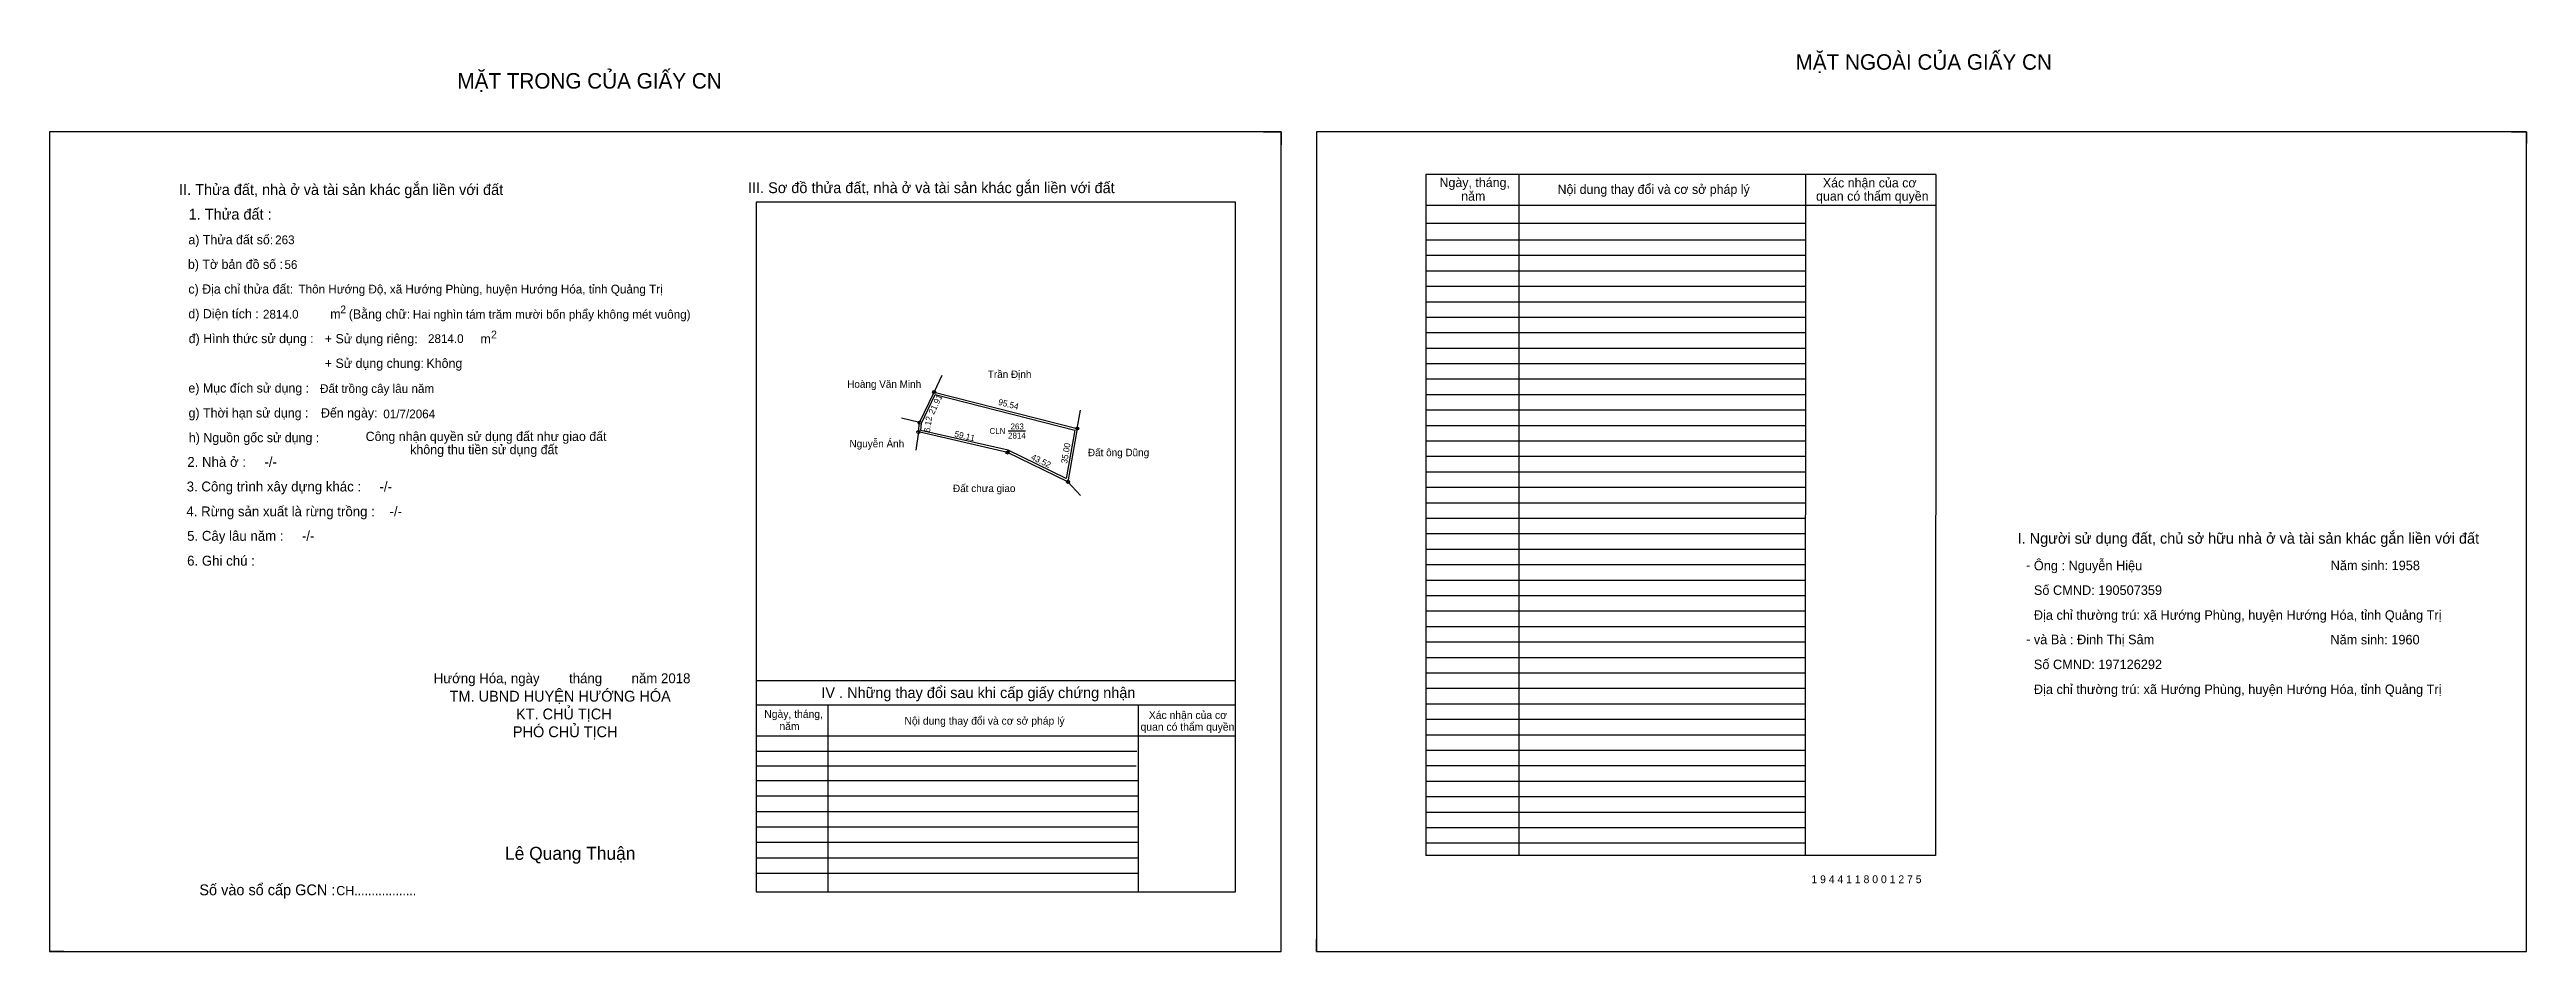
# Model space of a CAD drawing. Extents: x 532152 to 535658, y 1848080 to 1848663.
# Drawn here: x 534057 to 535658, y 1848080 to 1848663 of the extents above.
import ezdxf

# ---------------------------------------------------------------- set-up
doc = ezdxf.new("R2010")
doc.units = 0
for name, color, linetype in [('Default', 7, 'Continuous'), ('Level 10', 7, 'Continuous'), ('Level 11', 7, 'Continuous'), ('Level 13', 7, 'Continuous'), ('Level 27', 7, 'Continuous'), ('Level 49', 7, 'Continuous'), ('Level 55', 7, 'Continuous'), ('Level 6', 7, 'Continuous'), ('Level 60', 7, 'Continuous'), ('Level 7', 7, 'Continuous'), ('Level 8', 7, 'Continuous'), ('Level 9', 7, 'Continuous')]:
    doc.layers.add(name, color=color, linetype=linetype)

msp = doc.modelspace()

# ---------------------------------------------------------------- linework, layer by layer
at = {"layer": 'Level 10'}
for p, q in [((534842, 1848609.6), (534853.4, 1848609.6)), ((534853.4, 1848609.6), (534853.4, 1848601.2)), ((535648.8, 1848609.6), (535658.4, 1848609.6)), ((535658.4, 1848609.6), (535658.4, 1848602.2)), ((534629.1, 1848441.4), (534721.6, 1848417.8)), ((534057.2, 1848087.4), (534057.2, 1848079.6)), ((534066.4, 1848079.6), (534057.2, 1848079.6)), ((534876.2, 1848079.6), (534876.2, 1848087.4)), ((534876.2, 1848079.6), (534883.2, 1848079.6))]:
    msp.add_line(p, q, dxfattribs=at)
for points in [[(534057.2, 1848079.6), (534853.4, 1848079.6), (534853.4, 1848609.6), (534057.2, 1848609.6)], [(534876.2, 1848079.6), (535658.4, 1848079.6), (535658.4, 1848609.6), (534876.2, 1848609.6)], [(534629.1, 1848441.4), (534721.6, 1848417.8), (534715.6, 1848383.3), (534676.5, 1848402.3), (534618.9, 1848415.6), (534619.7, 1848421.6)], [(534629.8, 1848439.8), (534720, 1848416.8), (534714.5, 1848385.4), (534676.9, 1848403.7), (534620.4, 1848416.6), (534621, 1848421.2)]]:
    msp.add_lwpolyline(points, close=True, dxfattribs=at)
at = {"layer": 'Level 11'}
for centre in [(534629.1, 1848441.4), (534629.1, 1848441.4), (534618.9, 1848415.6), (534619.7, 1848421.6), (534721.6, 1848417.8), (534676.5, 1848402.3), (534715.6, 1848383.3)]:
    msp.add_circle(centre, 1, dxfattribs=at)
at = {"layer": 'Level 27'}
for p, q in [((534629.1, 1848441.4), (534634.2, 1848452.3)), ((534721.6, 1848417.8), (534723.7, 1848429.6)), ((534619.7, 1848421.6), (534608, 1848424.4)), ((534618.9, 1848415.6), (534617.2, 1848403.7)), ((534715.6, 1848383.3), (534723.7, 1848374.5))]:
    msp.add_line(p, q, dxfattribs=at)
at = {"layer": 'Level 7'}
for p, q in [((535192.2, 1848539.6), (534947, 1848539.6)), ((535192.2, 1848529.6), (534947, 1848529.6)), ((535192.2, 1848519.6), (534947, 1848519.6)), ((535192.2, 1848509.6), (534947, 1848509.6)), ((535192.2, 1848499.6), (534947, 1848499.6)), ((535192.2, 1848489.6), (534947, 1848489.6)), ((535192.2, 1848479.6), (534947, 1848479.6)), ((535192.2, 1848469.6), (534947, 1848469.6)), ((535192.2, 1848459.6), (534947, 1848459.6)), ((535192.2, 1848449.6), (534947, 1848449.6)), ((535192.2, 1848439.6), (534947, 1848439.6)), ((535192.2, 1848429.6), (534947, 1848429.6)), ((535192.2, 1848419.6), (534947, 1848419.6)), ((535192.2, 1848409.6), (534947, 1848409.6)), ((535192.2, 1848399.6), (534947, 1848399.6)), ((535192.2, 1848389.6), (534947, 1848389.6)), ((535192.2, 1848379.6), (534947, 1848379.6)), ((535192.2, 1848369.6), (534947, 1848369.6)), ((535192.2, 1848359.6), (534947, 1848359.6)), ((535192.2, 1848349.6), (534947, 1848349.6)), ((535192.2, 1848339.6), (534947, 1848339.6)), ((535192.2, 1848329.6), (534947, 1848329.6)), ((535192.2, 1848319.6), (534947, 1848319.6)), ((535192.2, 1848309.6), (534947, 1848309.6)), ((535192.2, 1848299.6), (534947, 1848299.6)), ((535192.2, 1848289.6), (534947, 1848289.6)), ((535192.2, 1848279.6), (534947, 1848279.6)), ((535192.2, 1848269.6), (534947, 1848269.6)), ((535192.2, 1848259.6), (534947, 1848259.6)), ((535192.2, 1848249.6), (534947, 1848249.6)), ((535192.2, 1848239.6), (534947, 1848239.6)), ((535192.2, 1848229.6), (534947, 1848229.6)), ((535192.2, 1848219.6), (534947, 1848219.6)), ((534760.2, 1848209), (534514, 1848209)), ((535192.2, 1848209.6), (534947, 1848209.6)), ((534759.7, 1848199.5), (534514, 1848199.5)), ((534761, 1848190), (534514, 1848190)), ((535192.2, 1848199.6), (534947, 1848199.6)), ((535192.2, 1848189.6), (534947, 1848189.6)), ((534761, 1848180), (534514, 1848180)), ((534761, 1848170), (534514, 1848170)), ((535192.2, 1848179.6), (534947, 1848179.6)), ((535192.2, 1848169.6), (534947, 1848169.6)), ((534761, 1848160), (534514, 1848160)), ((535192.2, 1848159.6), (534947, 1848159.6)), ((534761, 1848150), (534514, 1848150)), ((534761, 1848140), (534514.8, 1848140)), ((535192.2, 1848149.6), (534947, 1848149.6)), ((534761, 1848130), (534514.8, 1848130))]:
    msp.add_line(p, q, dxfattribs=at)
at = {"layer": 'Level 8'}
for p, q in [((535276.6, 1848582.1), (534947, 1848582.1)), ((534947, 1848582.1), (534947, 1848141.6)), ((535007, 1848582.1), (535007, 1848141.6)), ((535192.4, 1848581.9), (535192.2, 1848141.6)), ((535276.6, 1848582.1), (535276.4, 1848141.6)), ((534824, 1848564.2), (534514, 1848564.2)), ((534514, 1848564.2), (534514, 1848118.2)), ((534824, 1848118.2), (534824, 1848564.2)), ((535276.6, 1848562.1), (534947, 1848562.1)), ((535192.2, 1848550.4), (534947, 1848550.4)), ((534824, 1848254.6), (534514, 1848254.6)), ((534824, 1848238.9), (534514, 1848238.9)), ((534560.3, 1848238.9), (534560.3, 1848118.2)), ((534761, 1848238.9), (534761, 1848118.2)), ((534824, 1848218.9), (534514, 1848218.9)), ((535276.4, 1848141.6), (534947, 1848141.6)), ((534514, 1848118.2), (534824, 1848118.2))]:
    msp.add_line(p, q, dxfattribs=at)
at = {"layer": 'Level 9'}
msp.add_line((534676.9, 1848416.2), (534688.1, 1848416.2), dxfattribs=at)

# ---------------------------------------------------------------- texts
at = {"layer": 'Default'}
for s, p in [('e) Mục đích sử dụng :', (534147, 1848441)), ('g) Thời hạn sử dụng :', (534147.1, 1848424.9)), ('Đến ngày:', (534232.7, 1848424.9)), ('h) Nguồn gốc sử dụng :', (534147.3, 1848408.9)), ('Công nhận quyền sử dụng đất như giao đất', (534261.6, 1848409.7)), ('không thu tiền sử dụng đất', (534290.4, 1848401.2))]:
    msp.add_text(s, height=6, dxfattribs=at).set_placement(p)
at = {"layer": 'Level 13'}
for s, p in [('CLN', (534664.9, 1848414.3)), ('2814', (534676.9, 1848411.3)), ('263', (534678.5, 1848417.2))]:
    msp.add_text(s, height=3.84, dxfattribs=at).set_placement(p)
at = {"layer": 'Level 49'}
for s, rotation, p in [('6.12', 82.2011, (534626.4, 1848415.1)), ('21.91', 64.6513, (534628.9, 1848426.5)), ('95.54', 345.6801, (534670.2, 1848433.2)), ('59.11', 347.0664, (534641.9, 1848412.5)), ('43.52', 334.0827, (534691.3, 1848398)), ('35.00', 80.0802, (534715, 1848394.9))]:
    msp.add_text(s, height=4, rotation=rotation, dxfattribs=at).set_placement(p)
at = {"layer": 'Level 55'}
for s, height, p in [('262', 0.22, (534628.8, 1848441.2)), ('1', 0.8, (534628.8, 1848441.4)), ('167', 0.22, (534628.8, 1848441.2)), ('5', 0.8, (534618.6, 1848415.6)), ('182', 0.22, (534618.6, 1848415.3)), ('182', 0.22, (534618.6, 1848415.3)), ('0', 0.22, (534618.8, 1848415.3)), ('0', 0.22, (534618.8, 1848415.3)), ('6', 0.8, (534619.4, 1848421.6)), ('182', 0.22, (534619.5, 1848421.4)), ('167', 0.22, (534619.5, 1848421.4)), ('182', 0.22, (534619.5, 1848421.4)), ('2', 0.8, (534721.4, 1848417.8)), ('262', 0.22, (534721.4, 1848417.6)), ('0', 0.22, (534721.6, 1848417.6)), ('4', 0.8, (534676.2, 1848402.3)), ('0', 0.22, (534676.4, 1848402.1)), ('0', 0.22, (534676.4, 1848402.1)), ('3', 0.8, (534715.4, 1848383.3)), ('0', 0.22, (534715.5, 1848383.1)), ('0', 0.22, (534715.5, 1848383.1)), ('0', 0.22, (534715.5, 1848383.1))]:
    msp.add_text(s, height=height, dxfattribs=at).set_placement(p)
at = {"layer": 'Level 6'}
for s, height, p in [('263', 5.63, (534203.1, 1848537)), ('56', 5.63, (534209.1, 1848521)), ('Thôn Hướng Độ, xã Hướng Phùng, huyện Hướng Hóa, tỉnh Quảng Trị', 5.64, (534218.2, 1848505.1)), ('2814.0', 5.63, (534195.2, 1848488.9)), ('Hai nghìn tám trăm mười bốn phẩy không mét vuông)', 5.632, (534292.1, 1848488.8)), ('2814.0', 5.63, (534301.9, 1848473.1)), ('Đất trồng cây lâu năm', 5.64, (534232.1, 1848440.8)), ('01/7/2064', 5.64, (534273, 1848424.4)), ('Ông : Nguyễn Hiệu', 6.16, (535340, 1848326.1)), ('Năm sinh: 1958', 6.16, (535531.9, 1848326.2)), ('Số CMND: 190507359', 6.16, (535340, 1848310.2)), ('Địa chỉ thường trú: xã Hướng Phùng, huyện Hướng Hóa, tỉnh Quảng Trị', 6.16, (535340, 1848294.1)), ('và Bà : Đinh Thị Sâm', 6.16, (535340, 1848278.3)), ('Năm sinh: 1960', 6.16, (535531.7, 1848278.2)), ('Số CMND: 197126292', 6.16, (535340, 1848262.2)), ('Địa chỉ thường trú: xã Hướng Phùng, huyện Hướng Hóa, tỉnh Quảng Trị', 6.16, (535340, 1848246.1)), ('1 9 4 4 1 1 8 0 0 1 2 7 5', 5.04, (535196.2, 1848123.8))]:
    msp.add_text(s, height=height, dxfattribs=at).set_placement(p)
at = {"layer": 'Level 60'}
for s, p in [('Hoàng Văn Minh', (534572.9, 1848444.1)), ('Trần Định', (534663.8, 1848450.5)), ('Nguyễn Ánh', (534574.4, 1848405.6)), ('Đất ông Dũng', (534728.5, 1848399.9)), ('Đất chưa giao', (534641.3, 1848376.7))]:
    msp.add_text(s, height=4.8, dxfattribs=at).set_placement(p)
at = {"layer": 'Level 7'}
for s, height, p in [('MẶT TRONG CỦA GIẤY CN', 10, (534320.9, 1848637.6)), ('MẶT NGOÀI CỦA GIẤY CN', 10, (535186, 1848649.8)), ('II. Thửa đất, nhà ở và tài sản khác gắn liền với đất', 7, (534141, 1848568.8)), ('III. Sơ đồ thửa đất, nhà ở và tài sản khác gắn liền với đất', 7, (534508.8, 1848570)), ('Ngày, tháng,', 6, (534955.8, 1848573.9)), ('năm', 6, (534969.8, 1848565.1)), ('Nội dung thay đổi và cơ sở pháp lý', 6, (535032.1, 1848569.5)), (' quan có thẩm quyền', 6, (535197, 1848565.1)), ('Xác nhận của cơ', 6, (535203.6, 1848573.7)), ('1. Thửa đất :', 7, (534147.2, 1848552.9)), ('a) Thửa đất số:', 6, (534147, 1848536.9)), ('b) Tờ bản đồ số :', 6, (534146.7, 1848521)), ('c) Địa chỉ thửa đất:', 6, (534147, 1848505)), ('d) Diện tích :', 6, (534147, 1848489)), ('m', 6, (534238.7, 1848488.9)), ('2', 5, (534245.2, 1848492.3)), ('(Bằng chữ:', 6, (534250.7, 1848488.8)), ('đ) Hình thức sử dụng :', 6, (534147.2, 1848473)), ('+ Sử dụng riêng:', 6, (534235.2, 1848472.9)), ('m', 6, (534335.8, 1848472.8)), ('2', 5, (534342.7, 1848476.1)), ('+ Sử dụng chung:', 6, (534235.2, 1848457)), ('Không', 6, (534300.9, 1848457)), ('2. Nhà ở :     -/-', 6.4, (534146.3, 1848393)), ('3. Công trình xây dựng khác :     -/-', 6.4, (534145.9, 1848377.1)), ('4. Rừng sản xuất là rừng trồng :    -/-', 6.4, (534145.7, 1848361)), ('5. Cây lâu năm :     -/-', 6.4, (534146.2, 1848345.2)), ('I. Người sử dụng đất, chủ sở hữu nhà ở và tài sản khác gắn liền với đất', 7, (535329.5, 1848343.3)), ('6. Ghi chú :', 6.4, (534146.2, 1848329.1)), ('-', 6.4, (535334.9, 1848326.3)), ('-', 6.4, (535335, 1848278.5)), ('Hướng Hóa, ngày        tháng        năm 2018', 6.4, (534305.6, 1848253.1)), ('TM. UBND HUYỆN HƯỚNG HÓA', 7, (534315.9, 1848241.2)), ('IV . Những thay đổi sau khi cấp giấy chứng nhận', 7, (534556.2, 1848243.5)), ('KT. CHỦ TỊCH', 7, (534358.8, 1848229.7)), ('Ngày, tháng,', 5, (534519.3, 1848230.7)), ('Xác nhận của cơ', 5, (534767.9, 1848230)), ('PHÓ CHỦ TỊCH', 7, (534356.8, 1848218.2)), ('năm', 5, (534529.1, 1848222.8)), ('Nội dung thay đổi và cơ sở pháp lý', 5, (534609.9, 1848226.3)), (' quan có thẩm quyền', 5, (534760.7, 1848222.4)), ('Lê Quang Thuận', 8.4, (534351.7, 1848138.9)), ('Số vào sổ cấp GCN :', 7, (534154.1, 1848116)), ('CH..................', 6, (534242.6, 1848116))]:
    msp.add_text(s, height=height, dxfattribs=at).set_placement(p)

doc.saveas('drawing.dxf')
